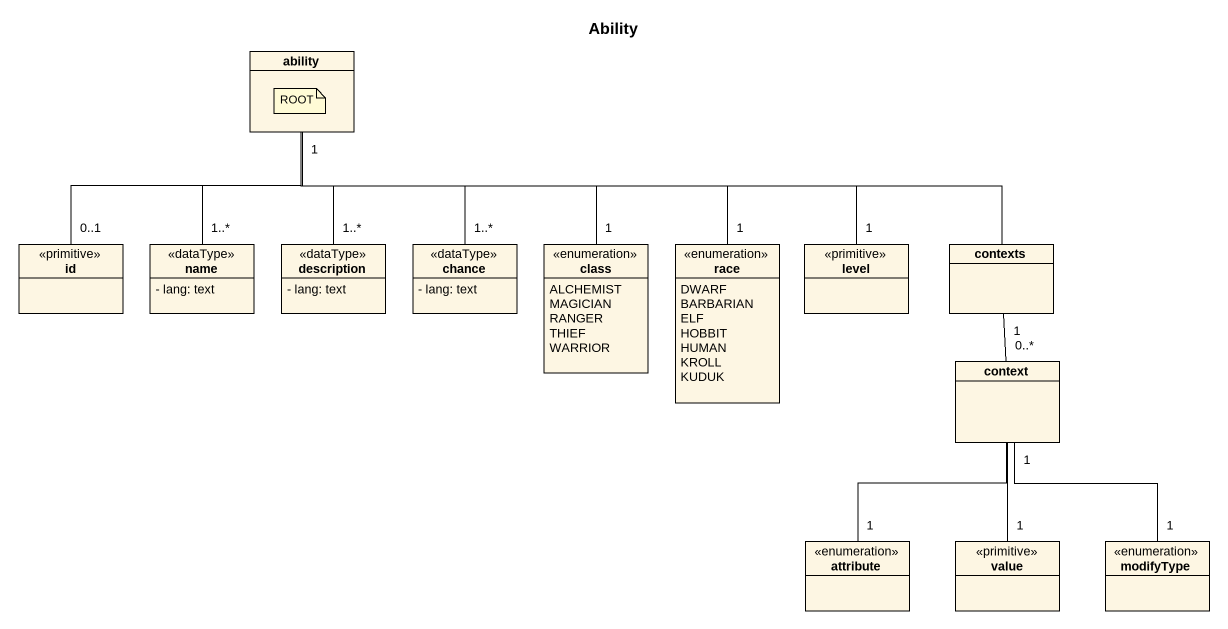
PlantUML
@startuml
title Ability
hide circle
hide empty members
skinparam classAttributeIconSize 0
class ability
class id <<primitive>>
class name <<dataType>> {
  - lang: text
}
class description <<dataType>> {
  - lang: text
}
class chance <<dataType>> {
  - lang: text
}
enum "class" as class_ {
  ALCHEMIST
  MAGICIAN
  RANGER
  THIEF
  WARRIOR
}
enum race {
  DWARF
  BARBARIAN
  ELF
  HOBBIT
  HUMAN
  KROLL
  KUDUK
}
class level <<primitive>>
class contexts
class context
enum attribute
class value <<primitive>>
enum modifyType
ability -- "0..1" id
ability -- "1..*" name
ability -- "1..*" description
ability -- "1..*" chance
ability -- "1" class_
ability "1" -right- "1" race
ability -right- "1" level
ability -right- contexts
contexts "1" -- "0..*" context
context -- "1" attribute
context -- "1" value
context "1" -- "1" modifyType
note as N1
  ROOT
end note
@enduml
